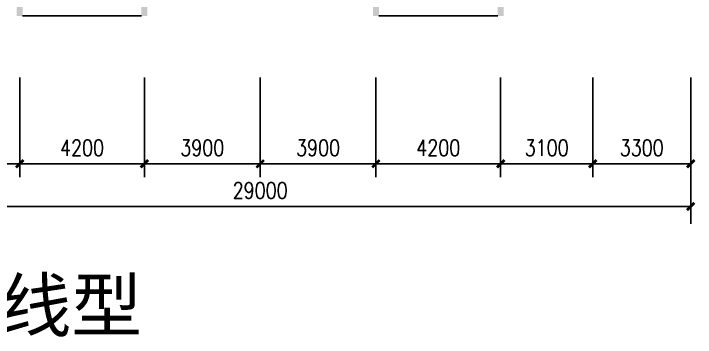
# Model space of a CAD drawing. Header units: millimetres. Extents: x 1384 to 55885, y 627 to 50798.
# Drawn here: x 13657 to 36619, y 1348 to 12266 of the extents above; entities that cross this region are included whole.
import ezdxf

# ---------------------------------------------------------------- set-up
doc = ezdxf.new("R2010")
doc.units = ezdxf.units.MM
for name, color, linetype in [('AXIS', 3, 'Continuous'), ('COLUMN', 7, 'Continuous'), ('STAIR', 2, 'Continuous')]:
    doc.layers.add(name, color=color, linetype=linetype)
doc.styles.add('DIM_FONT', font='SIMPLEX.shx', dxfattribs={"width": 0.8})
doc.styles.add('ST', font='SimSun.ttf', dxfattribs={"width": 0.8})
doc.dimstyles.new('AXIS180', dxfattribs={"dimscale": 1.8, "dimtxt": 300, "dimasz": 1, "dimexe": 250, "dimexo": 300, "dimgap": 150, "dimtad": 1, "dimdec": 0, "dimdsep": 46, "dimtxsty": 'DIM_FONT', "dimblk": '_DIMX', "dimcen": 2.5, "dimse1": 1, "dimse2": 1, "dimclrt": 7, "dimadec": 0, "dimazin": 0, "dimtfac": 1, "dimtdec": 0, "dimtix": 1, "dimtmove": 2, "dimatfit": 3, "dimldrblk": '_DIMX', "dimfxl": 1, "dimtolj": 1, "dimtzin": 0, "dimarcsym": 0})

# ---------------------------------------------------------------- blocks, each defined once
blk = doc.blocks.new('_DIMX')
at = {"const_width": 50}
blk.add_lwpolyline([(-70, -70), (70, 70)], dxfattribs=at)
blk = doc.blocks.new('*D76')
at = {"layer": 'AXIS', "color": 0, "lineweight": -2, "transparency": 16777216}
blk.add_line((36459, 7202), (33163, 7202), dxfattribs=at)
at = {"layer": 'DEFPOINTS', "color": 0, "transparency": 16777216}
for p in [(33161, 12242), (36461, 12242), (33161, 7202)]:
    blk.add_point(p, dxfattribs=at)
at = {"layer": 'AXIS', "color": 0, "lineweight": -2, "transparency": 16777216, "xscale": 1.8, "yscale": 1.8, "zscale": 1.8, "rotation": 180}
blk.add_blockref('_DIMX', (33161, 7202), dxfattribs=at)
at = {"layer": 'AXIS', "color": 0, "lineweight": -2, "transparency": 16777216, "xscale": 1.8, "yscale": 1.8, "zscale": 1.8}
blk.add_blockref('_DIMX', (36461, 7202), dxfattribs=at)
at = {"layer": 'AXIS', "color": 7, "transparency": 16777216, "insert": (34811, 7742), "char_height": 540, "attachment_point": 5, "style": 'DIM_FONT'}
blk.add_mtext('\\A1;3300', dxfattribs=at)
blk = doc.blocks.new('*D77')
at = {"layer": 'AXIS', "color": 0, "lineweight": -2, "transparency": 16777216}
blk.add_line((33159, 7202), (30063, 7202), dxfattribs=at)
at = {"layer": 'DEFPOINTS', "color": 0, "transparency": 16777216}
for p in [(30061, 12242), (33161, 12242), (30061, 7202)]:
    blk.add_point(p, dxfattribs=at)
at = {"layer": 'AXIS', "color": 0, "lineweight": -2, "transparency": 16777216, "xscale": 1.8, "yscale": 1.8, "zscale": 1.8, "rotation": 180}
blk.add_blockref('_DIMX', (30061, 7202), dxfattribs=at)
at = {"layer": 'AXIS', "color": 0, "lineweight": -2, "transparency": 16777216, "xscale": 1.8, "yscale": 1.8, "zscale": 1.8}
blk.add_blockref('_DIMX', (33161, 7202), dxfattribs=at)
at = {"layer": 'AXIS', "color": 7, "transparency": 16777216, "insert": (31611, 7742), "char_height": 540, "attachment_point": 5, "style": 'DIM_FONT'}
blk.add_mtext('\\A1;3100', dxfattribs=at)
blk = doc.blocks.new('*D78')
at = {"layer": 'AXIS', "color": 0, "lineweight": -2, "transparency": 16777216}
blk.add_line((25859, 7202), (21963, 7202), dxfattribs=at)
at = {"layer": 'DEFPOINTS', "color": 0, "transparency": 16777216}
for p in [(21961, 12242), (25861, 12242), (21961, 7202)]:
    blk.add_point(p, dxfattribs=at)
at = {"layer": 'AXIS', "color": 0, "lineweight": -2, "transparency": 16777216, "xscale": 1.8, "yscale": 1.8, "zscale": 1.8, "rotation": 180}
blk.add_blockref('_DIMX', (21961, 7202), dxfattribs=at)
at = {"layer": 'AXIS', "color": 0, "lineweight": -2, "transparency": 16777216, "xscale": 1.8, "yscale": 1.8, "zscale": 1.8}
blk.add_blockref('_DIMX', (25861, 7202), dxfattribs=at)
at = {"layer": 'AXIS', "color": 7, "transparency": 16777216, "insert": (23911, 7742), "char_height": 540, "attachment_point": 5, "style": 'DIM_FONT'}
blk.add_mtext('\\A1;3900', dxfattribs=at)
blk = doc.blocks.new('*D79')
at = {"layer": 'AXIS', "color": 0, "lineweight": -2, "transparency": 16777216}
blk.add_line((21959, 7202), (18063, 7202), dxfattribs=at)
at = {"layer": 'DEFPOINTS', "color": 0, "transparency": 16777216}
for p in [(18061, 12242), (21961, 12242), (18061, 7202)]:
    blk.add_point(p, dxfattribs=at)
at = {"layer": 'AXIS', "color": 0, "lineweight": -2, "transparency": 16777216, "xscale": 1.8, "yscale": 1.8, "zscale": 1.8, "rotation": 180}
blk.add_blockref('_DIMX', (18061, 7202), dxfattribs=at)
at = {"layer": 'AXIS', "color": 0, "lineweight": -2, "transparency": 16777216, "xscale": 1.8, "yscale": 1.8, "zscale": 1.8}
blk.add_blockref('_DIMX', (21961, 7202), dxfattribs=at)
at = {"layer": 'AXIS', "color": 7, "transparency": 16777216, "insert": (20011, 7742), "char_height": 540, "attachment_point": 5, "style": 'DIM_FONT'}
blk.add_mtext('\\A1;3900', dxfattribs=at)
blk = doc.blocks.new('*D80')
at = {"layer": 'AXIS', "color": 0, "lineweight": -2, "transparency": 16777216}
blk.add_line((18059, 7202), (13863, 7202), dxfattribs=at)
at = {"layer": 'DEFPOINTS', "color": 0, "transparency": 16777216}
for p in [(13861, 12242), (18061, 12242), (13861, 7202)]:
    blk.add_point(p, dxfattribs=at)
at = {"layer": 'AXIS', "color": 0, "lineweight": -2, "transparency": 16777216, "xscale": 1.8, "yscale": 1.8, "zscale": 1.8, "rotation": 180}
blk.add_blockref('_DIMX', (13861, 7202), dxfattribs=at)
at = {"layer": 'AXIS', "color": 0, "lineweight": -2, "transparency": 16777216, "xscale": 1.8, "yscale": 1.8, "zscale": 1.8}
blk.add_blockref('_DIMX', (18061, 7202), dxfattribs=at)
at = {"layer": 'AXIS', "color": 7, "transparency": 16777216, "insert": (15961, 7742), "char_height": 540, "attachment_point": 5, "style": 'DIM_FONT'}
blk.add_mtext('\\A1;4200', dxfattribs=at)
blk = doc.blocks.new('*D81')
at = {"layer": 'AXIS', "color": 0, "lineweight": -2, "transparency": 16777216}
blk.add_line((13859, 7202), (10763, 7202), dxfattribs=at)
at = {"layer": 'DEFPOINTS', "color": 0, "transparency": 16777216}
for p in [(10761, 12242), (13861, 12242), (10761, 7202)]:
    blk.add_point(p, dxfattribs=at)
at = {"layer": 'AXIS', "color": 0, "lineweight": -2, "transparency": 16777216, "xscale": 1.8, "yscale": 1.8, "zscale": 1.8, "rotation": 180}
blk.add_blockref('_DIMX', (10761, 7202), dxfattribs=at)
at = {"layer": 'AXIS', "color": 0, "lineweight": -2, "transparency": 16777216, "xscale": 1.8, "yscale": 1.8, "zscale": 1.8}
blk.add_blockref('_DIMX', (13861, 7202), dxfattribs=at)
at = {"layer": 'AXIS', "color": 7, "transparency": 16777216, "insert": (12311, 7742), "char_height": 540, "attachment_point": 5, "style": 'DIM_FONT'}
blk.add_mtext('\\A1;3100', dxfattribs=at)
blk = doc.blocks.new('*D83')
at = {"layer": 'AXIS', "color": 0, "lineweight": -2, "transparency": 16777216}
blk.add_line((36459, 5762), (7463, 5762), dxfattribs=at)
at = {"layer": 'DEFPOINTS', "color": 0, "transparency": 16777216}
for p in [(7461, 12242), (36461, 12242), (7461, 5762)]:
    blk.add_point(p, dxfattribs=at)
at = {"layer": 'AXIS', "color": 0, "lineweight": -2, "transparency": 16777216, "xscale": 1.8, "yscale": 1.8, "zscale": 1.8, "rotation": 180}
blk.add_blockref('_DIMX', (7461, 5762), dxfattribs=at)
at = {"layer": 'AXIS', "color": 0, "lineweight": -2, "transparency": 16777216, "xscale": 1.8, "yscale": 1.8, "zscale": 1.8}
blk.add_blockref('_DIMX', (36461, 5762), dxfattribs=at)
at = {"layer": 'AXIS', "color": 7, "transparency": 16777216, "insert": (21961, 6302), "char_height": 540, "attachment_point": 5, "style": 'DIM_FONT'}
blk.add_mtext('\\A1;29000', dxfattribs=at)
blk = doc.blocks.new('*D98')
at = {"layer": 'AXIS', "color": 0, "lineweight": -2, "transparency": 16777216}
blk.add_line((25863, 7202), (30059, 7202), dxfattribs=at)
at = {"layer": 'DEFPOINTS', "color": 0, "transparency": 16777216}
for p in [(25861, 12242), (30061, 12242), (30061, 7202)]:
    blk.add_point(p, dxfattribs=at)
at = {"layer": 'AXIS', "color": 0, "lineweight": -2, "transparency": 16777216, "xscale": 1.8, "yscale": 1.8, "zscale": 1.8, "rotation": 180}
blk.add_blockref('_DIMX', (25861, 7202), dxfattribs=at)
at = {"layer": 'AXIS', "color": 0, "lineweight": -2, "transparency": 16777216, "xscale": 1.8, "yscale": 1.8, "zscale": 1.8}
blk.add_blockref('_DIMX', (30061, 7202), dxfattribs=at)
at = {"layer": 'AXIS', "color": 7, "transparency": 16777216, "insert": (27961, 7742), "char_height": 540, "attachment_point": 5, "style": 'DIM_FONT'}
blk.add_mtext('\\A1;4200', dxfattribs=at)

msp = doc.modelspace()

# ---------------------------------------------------------------- linework, layer by layer
at = {"layer": 'AXIS'}
for p, q in [((13861.1, 6756.5), (13861.1, 10111.7)), ((18061.1, 6756.5), (18061.1, 10111.7)), ((21961.1, 6756.5), (21961.1, 10111.7)), ((25861.1, 6756.5), (25861.1, 10111.7)), ((30061.1, 6756.5), (30061.1, 10111.7)), ((33161.1, 6756.5), (33161.1, 10111.7)), ((36461.1, 5182.5), (36461.1, 10111.7))]:
    msp.add_line(p, q, dxfattribs=at)
at = {"layer": 'COLUMN'}
for points in [[(13961.1, 12190.6), (13761.1, 12190.6), (13961.1, 12790.6), (13761.1, 12790.6)], [(18161.1, 12190.6), (17961.1, 12190.6), (18161.1, 12790.6), (17961.1, 12790.6)], [(25761.1, 12190.6), (25961.1, 12190.6), (25761.1, 12790.6), (25961.1, 12790.6)], [(29961.1, 12190.6), (30161.1, 12190.6), (29961.1, 12790.6), (30161.1, 12790.6)]]:
    msp.add_solid(points, dxfattribs=at)
at = {"layer": 'STAIR'}
for p, q in [((13961.1, 12190.6), (17961.1, 12190.6)), ((25961.1, 12190.6), (29961.1, 12190.6))]:
    msp.add_line(p, q, dxfattribs=at)

# ---------------------------------------------------------------- texts
at = {"style": 'ST'}
msp.add_text('一梯六户直线型', height=1750, dxfattribs=at).set_placement((1279.4, 1553.4))

# ---------------------------------------------------------------- dimensions: what is measured, and where the dimension line sits
at = {"layer": 'AXIS'}
for p2, distance, picture, middle in [((7461.1, 12241.7), 6480, '*D83', (21961.1, 6301.7)), ((33161.1, 12241.7), 5040, '*D76', (34811.1, 7741.7))]:
    dim = msp.add_aligned_dim(p1=(36461.1, 12241.7), p2=p2, distance=distance, dimstyle='AXIS180', dxfattribs=at)
    dim.commit()
    dim.dimension.update_dxf_attribs({"geometry": picture, "text_midpoint": middle})
for base, p1, p2, picture, middle in [((10761.1, 7201.7), (13861.1, 12241.7), (10761.1, 12241.7), '*D81', (12311.1, 7741.7)), ((13861.1, 7201.7), (18061.1, 12241.7), (13861.1, 12241.7), '*D80', (15961.1, 7741.7)), ((18061.1, 7201.7), (21961.1, 12241.7), (18061.1, 12241.7), '*D79', (20011.1, 7741.7)), ((21961.1, 7201.7), (25861.1, 12241.7), (21961.1, 12241.7), '*D78', (23911.1, 7741.7)), ((30061.1, 7201.7), (25861.1, 12241.7), (30061.1, 12241.7), '*D98', (27961.1, 7741.7)), ((30061.1, 7201.7), (33161.1, 12241.7), (30061.1, 12241.7), '*D77', (31611.1, 7741.7))]:
    dim = msp.add_linear_dim(base=base, p1=p1, p2=p2, dimstyle='AXIS180', dxfattribs=at)
    dim.commit()
    dim.dimension.update_dxf_attribs({"geometry": picture, "text_midpoint": middle})

doc.saveas('drawing.dxf')
